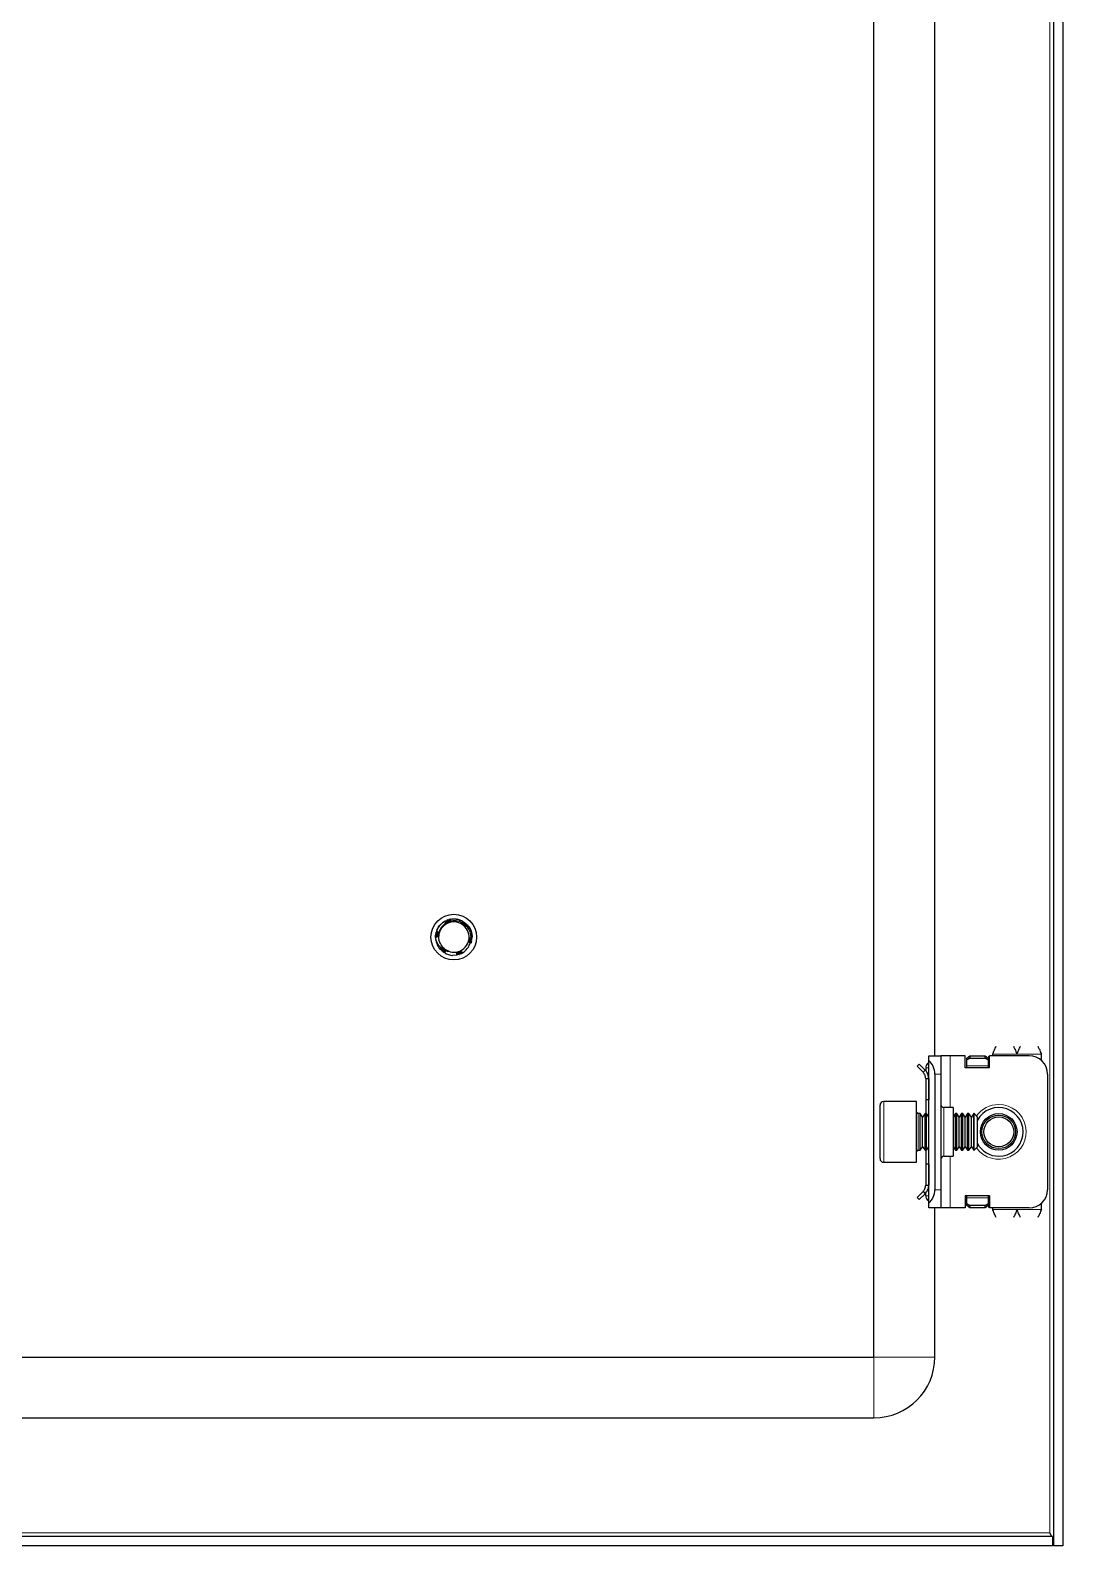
# Model space of a CAD drawing. Header units: millimetres. Extents: x 152 to 1315, y -851 to 1304.
# Drawn here: x 1144.9 to 1314.4, y -754.3 to -505.3 of the extents above; entities that cross this region are included whole.
import ezdxf

# ---------------------------------------------------------------- set-up
doc = ezdxf.new("R2010")
doc.units = ezdxf.units.MM

msp = doc.modelspace()

# ---------------------------------------------------------------- linework, layer by layer
at = {"color": 7, "linetype": 'Continuous', "lineweight": 25}
for p, q in [((1312.94, 1206.67), (1312.94, -754.33)), ((1314.44, 1206.67), (1314.44, -754.33)), ((1283.44, -723.33), (1283.44, 1175.67)), ((1293.44, -673.83), (1293.44, -98.83)), ((1212.9, -651.75), (1213.17, -651.63)), ((1213.84, -651.39), (1213.8, -651.4)), ((1214.98, -651.38), (1214.94, -651.37)), ((1215.16, -651.42), (1215.11, -651.41)), ((1215.34, -651.47), (1215.29, -651.45)), ((1215.34, -651.47), (1215.54, -651.57)), ((1215.34, -651.52), (1215.55, -651.55)), ((1215.51, -651.53), (1215.47, -651.51)), ((1215.87, -651.69), (1215.83, -651.67)), ((1215.87, -651.69), (1215.87, -651.8)), ((1215.87, -651.69), (1216.01, -651.81)), ((1216.05, -651.8), (1216.01, -651.77)), ((1216.22, -651.92), (1216.18, -651.89)), ((1216.38, -652.04), (1216.34, -652.01)), ((1216.53, -652.18), (1216.5, -652.15)), ((1216.66, -652.32), (1216.63, -652.29)), ((1211.44, -654.13), (1211.51, -653.82)), ((1211.44, -654.13), (1211.44, -654.18)), ((1211.44, -654.33), (1211.44, -654.33)), ((1211.47, -653.93), (1211.46, -653.98)), ((1211.5, -653.72), (1211.49, -653.77)), ((1211.55, -653.53), (1211.53, -653.58)), ((1211.6, -653.35), (1211.59, -653.39)), ((1211.66, -653.21), (1211.76, -653.03)), ((1211.67, -653.21), (1211.77, -653.03)), ((1212.15, -655.2), (1211.98, -654.79)), ((1217.25, -653.29), (1217.25, -653.28)), ((1217.31, -653.47), (1217.3, -653.42)), ((1217.36, -653.65), (1217.35, -653.6)), ((1217.4, -653.83), (1217.39, -653.79)), ((1217.4, -654.84), (1217.4, -654.79)), ((1217.44, -654.22), (1217.41, -654.46)), ((1217.42, -654.02), (1217.42, -653.97)), ((1217.42, -654.63), (1217.43, -654.58)), ((1217.44, -654.22), (1217.43, -654.17)), ((1217.44, -654.42), (1217.44, -654.37)), ((1212.28, -656.41), (1212.16, -656.28)), ((1212.17, -656.29), (1212.18, -656.31)), ((1212.28, -656.41), (1212.31, -656.44)), ((1212.42, -656.55), (1212.46, -656.58)), ((1212.58, -656.68), (1212.62, -656.71)), ((1212.74, -656.81), (1212.78, -656.83)), ((1214.24, -657.32), (1214.99, -657.26)), ((1215.13, -657.25), (1215.17, -657.24)), ((1215.32, -657.2), (1215.37, -657.18)), ((1215.51, -657.13), (1215.56, -657.11)), ((1215.89, -656.96), (1215.66, -657.04)), ((1215.7, -657.05), (1215.75, -657.03)), ((1216.06, -656.85), (1215.86, -656.97)), ((1215.88, -656.89), (1215.93, -656.93)), ((1215.89, -656.96), (1215.93, -656.93)), ((1217.35, -655.03), (1217.28, -655.27)), ((1217.3, -655.22), (1217.32, -655.18)), ((1217.35, -655.03), (1217.37, -654.99)), ((1292.44, -673.83), (1294.44, -673.83)), ((1292.44, -674.59), (1292.44, -673.83)), ((1292.44, -698.07), (1292.44, -674.59)), ((1294.44, -673.83), (1294.44, -676.83)), ((1295.94, -673.83), (1294.44, -673.83)), ((1298.44, -673.83), (1295.94, -673.83)), ((1298.44, -675.83), (1298.44, -673.83)), ((1298.69, -674.21), (1299.19, -673.86)), ((1299.19, -674.21), (1298.69, -674.56)), ((1298.69, -674.56), (1298.69, -674.21)), ((1298.69, -675.48), (1298.69, -674.56)), ((1299.19, -673.86), (1299.19, -674.21)), ((1299.19, -673.86), (1301.69, -673.86)), ((1299.19, -674.21), (1301.69, -674.21)), ((1301.69, -674.21), (1301.69, -673.86)), ((1301.69, -673.86), (1302.19, -674.21)), ((1302.19, -674.56), (1301.69, -674.21)), ((1302.19, -674.21), (1302.19, -674.56)), ((1302.19, -674.56), (1302.19, -675.48)), ((1302.24, -673.95), (1302.24, -675.83)), ((1302.44, -673.95), (1302.24, -673.95)), ((1302.44, -675.83), (1302.44, -673.83)), ((1308.94, -673.83), (1302.44, -673.83)), ((1302.94, -673.83), (1302.94, -673.58)), ((1310.94, -674.59), (1310.94, -673.58)), ((1290.88, -675.19), (1290.52, -675.54)), ((1291.5, -676.52), (1290.52, -675.54)), ((1291.85, -676.17), (1290.88, -675.19)), ((1291.5, -676.52), (1291.85, -676.17)), ((1291.94, -675.83), (1291.94, -676.22)), ((1292.23, -675.12), (1292.44, -674.92)), ((1293.44, -676.83), (1293.44, -695.83)), ((1294.44, -676.83), (1294.44, -695.83)), ((1302.44, -675.83), (1298.44, -675.83)), ((1298.69, -675.83), (1298.69, -675.48)), ((1302.19, -675.48), (1302.19, -675.83)), ((1311.94, -676.83), (1311.94, -695.83)), ((1291.94, -677.58), (1292.44, -677.58)), ((1291.94, -677.58), (1291.94, -681.08)), ((1292.44, -677.58), (1292.44, -681.08)), ((1284.44, -683.96), (1284.44, -681.93)), ((1290.44, -681.33), (1285.04, -681.33)), ((1290.44, -683.64), (1290.44, -681.33)), ((1292.44, -681.08), (1291.94, -681.08)), ((1291.94, -681.08), (1291.94, -683.33)), ((1284.44, -690.73), (1284.44, -683.96)), ((1290.44, -691.33), (1290.44, -683.64)), ((1291.05, -683.33), (1290.69, -683.33)), ((1291.44, -683.89), (1291.05, -683.33)), ((1291.05, -688.86), (1291.05, -683.33)), ((1291.83, -683.33), (1291.44, -683.89)), ((1291.44, -688.39), (1291.44, -683.89)), ((1292.05, -683.33), (1291.83, -683.33)), ((1291.83, -688.86), (1291.83, -683.33)), ((1292.44, -683.89), (1292.05, -683.33)), ((1292.05, -688.86), (1292.05, -683.33)), ((1296.44, -682.33), (1294.94, -682.33)), ((1296.44, -682.33), (1296.44, -690.33)), ((1296.83, -683.33), (1296.44, -683.89)), ((1297.05, -683.33), (1296.83, -683.33)), ((1296.83, -688.86), (1296.83, -683.33)), ((1297.44, -683.89), (1297.05, -683.33)), ((1297.05, -688.86), (1297.05, -683.33)), ((1297.83, -683.33), (1297.44, -683.89)), ((1297.44, -688.39), (1297.44, -683.89)), ((1298.05, -683.33), (1297.83, -683.33)), ((1297.83, -688.86), (1297.83, -683.33)), ((1298.44, -683.89), (1298.05, -683.33)), ((1298.05, -688.86), (1298.05, -683.33)), ((1298.83, -683.33), (1298.44, -683.89)), ((1298.44, -688.39), (1298.44, -683.89)), ((1299.05, -683.33), (1298.83, -683.33)), ((1298.83, -688.86), (1298.83, -683.33)), ((1299.44, -683.89), (1299.05, -683.33)), ((1299.05, -688.86), (1299.05, -683.33)), ((1299.83, -683.33), (1299.44, -683.89)), ((1299.44, -688.39), (1299.44, -683.89)), ((1299.88, -683.33), (1299.83, -683.33)), ((1299.83, -688.86), (1299.83, -683.33)), ((1300.44, -683.89), (1299.88, -683.33)), ((1299.88, -684.71), (1299.88, -683.33)), ((1299.88, -689.33), (1299.88, -684.71)), ((1300.44, -685.01), (1300.44, -683.89)), ((1300.44, -688.78), (1300.44, -685.01)), ((1290.69, -689.33), (1291.05, -689.33)), ((1291.05, -689.33), (1291.44, -688.78)), ((1291.05, -689.33), (1291.05, -688.86)), ((1291.44, -688.78), (1291.44, -688.39)), ((1291.44, -688.78), (1291.83, -689.33)), ((1291.83, -689.33), (1291.83, -688.86)), ((1291.83, -689.33), (1292.05, -689.33)), ((1291.94, -689.33), (1291.94, -691.58)), ((1292.05, -689.33), (1292.44, -688.78)), ((1292.05, -689.33), (1292.05, -688.86)), ((1296.44, -688.78), (1296.83, -689.33)), ((1296.83, -689.33), (1296.83, -688.86)), ((1296.83, -689.33), (1297.05, -689.33)), ((1297.05, -689.33), (1297.44, -688.78)), ((1297.05, -689.33), (1297.05, -688.86)), ((1297.44, -688.78), (1297.44, -688.39)), ((1297.44, -688.78), (1297.83, -689.33)), ((1297.83, -689.33), (1297.83, -688.86)), ((1297.83, -689.33), (1298.05, -689.33)), ((1298.05, -689.33), (1298.44, -688.78)), ((1298.05, -689.33), (1298.05, -688.86)), ((1298.44, -688.78), (1298.44, -688.39)), ((1298.44, -688.78), (1298.83, -689.33)), ((1298.83, -689.33), (1298.83, -688.86)), ((1298.83, -689.33), (1299.05, -689.33)), ((1299.05, -689.33), (1299.44, -688.78)), ((1299.05, -689.33), (1299.05, -688.86)), ((1299.44, -688.78), (1299.44, -688.39)), ((1299.44, -688.78), (1299.83, -689.33)), ((1299.83, -689.33), (1299.83, -688.86)), ((1299.83, -689.33), (1299.88, -689.33)), ((1299.88, -689.33), (1300.44, -688.78)), ((1285.04, -691.33), (1290.44, -691.33)), ((1291.94, -691.58), (1291.94, -695.08)), ((1291.94, -691.58), (1292.44, -691.58)), ((1292.44, -691.58), (1292.44, -695.08)), ((1294.94, -690.33), (1296.44, -690.33)), ((1291.5, -696.14), (1290.52, -697.12)), ((1290.88, -697.47), (1290.52, -697.12)), ((1291.85, -696.49), (1290.88, -697.47)), ((1291.5, -696.14), (1291.85, -696.49)), ((1291.94, -695.08), (1292.44, -695.08)), ((1291.94, -696.83), (1291.94, -696.37)), ((1294.44, -695.83), (1294.44, -698.83)), ((1302.44, -696.83), (1298.44, -696.83)), ((1298.44, -696.83), (1298.44, -698.83)), ((1298.69, -697.18), (1298.69, -696.83)), ((1298.69, -698.1), (1298.69, -697.18)), ((1302.19, -696.83), (1302.19, -697.18)), ((1302.19, -697.18), (1302.19, -698.1)), ((1302.24, -696.83), (1302.24, -698.71)), ((1302.44, -696.83), (1302.44, -698.83)), ((1292.44, -697.74), (1292.23, -697.54)), ((1292.44, -698.83), (1292.44, -698.07)), ((1294.44, -698.83), (1292.44, -698.83)), ((1293.44, -723.33), (1293.44, -698.83)), ((1295.94, -698.83), (1294.44, -698.83)), ((1298.44, -698.83), (1295.94, -698.83)), ((1298.69, -698.1), (1299.19, -698.45)), ((1298.69, -698.45), (1298.69, -698.1)), ((1299.19, -698.81), (1298.69, -698.45)), ((1301.69, -698.45), (1299.19, -698.45)), ((1299.19, -698.45), (1299.19, -698.81)), ((1301.69, -698.81), (1299.19, -698.81)), ((1301.69, -698.45), (1302.19, -698.1)), ((1301.69, -698.81), (1301.69, -698.45)), ((1302.19, -698.45), (1301.69, -698.81)), ((1302.19, -698.1), (1302.19, -698.45)), ((1302.24, -698.71), (1302.44, -698.71)), ((1308.94, -698.83), (1302.44, -698.83)), ((1302.94, -699.08), (1302.94, -698.83)), ((1310.94, -699.08), (1310.94, -698.07)), ((999.44, -723.33), (1283.44, -723.33)), ((999.44, -733.33), (1283.44, -733.33)), ((1312.74, -752.83), (970.14, -752.83)), ((1312.74, -754.33), (970.14, -754.33)), ((1312.34, -752.23), (1312.58, -752.83)), ((1312.74, -752.83), (1312.74, -754.33)), ((1314.44, -754.33), (1312.94, -754.33))]:
    msp.add_line(p, q, dxfattribs=at)
at = {"color": 8, "linetype": 'Continuous', "lineweight": 18}
for p, q in [((1312.34, 1204.57), (1312.34, -752.23)), ((1295.94, -673.83), (1295.94, -682.33)), ((1302.94, -673.58), (1306.94, -673.58)), ((1310.94, -673.58), (1306.94, -673.58)), ((1292.44, -675.83), (1291.94, -675.83)), ((1292.44, -675.33), (1292.23, -675.12)), ((1294.44, -676.83), (1293.44, -676.83)), ((1302.19, -675.48), (1298.69, -675.48)), ((1285.04, -681.33), (1285.04, -683.64)), ((1285.04, -683.64), (1285.04, -691.33)), ((1290.69, -683.33), (1290.69, -689.33)), ((1294.94, -682.33), (1294.94, -690.33)), ((1295.94, -690.33), (1295.94, -698.83)), ((1292.44, -696.83), (1291.94, -696.83)), ((1293.44, -695.83), (1294.44, -695.83)), ((1298.69, -697.18), (1302.19, -697.18)), ((1292.44, -697.33), (1292.23, -697.54)), ((1306.94, -699.08), (1302.94, -699.08)), ((1310.94, -699.08), (1306.94, -699.08)), ((1283.44, -723.33), (1283.44, -733.33)), ((1283.44, -723.33), (1293.44, -723.33)), ((1312.34, -752.23), (970.54, -752.23))]:
    msp.add_line(p, q, dxfattribs=at)
at = {"color": 7, "linetype": 'Continuous', "lineweight": 25}
for centre, radius in [((1214.44, -654.33), 3.75), ((1303.94, -686.33), 3), ((1303.94, -686.33), 2.76), ((1303.94, -686.33), 2.45)]:
    msp.add_circle(centre, radius, dxfattribs=at)
for centre, radius, start, end in [((1214.44, -654.33), 2.5, 108.5944, 168.5944), ((1214.44, -654.33), 2.5, 48.5944, 108.5944), ((1214.44, -654.33), 3, 180, 220.7437), ((1214.44, -654.33), 2.5, 168.5944, 190.5165), ((1214.44, -654.33), 2.5, 288.5944, 348.5944), ((1214.44, -654.33), 2.5, 348.5944, 48.5944), ((1214.44, -654.33), 3, 239.9286, 266.2193), ((1214.44, -654.33), 2.5, 255.8881, 288.5944), ((1290.44, -676.83), 3, 360, 48.1897), ((1308.94, -676.83), 3, 360, 90), ((1292.94, -675.83), 1, 135, 180), ((1285.04, -681.93), 0.6, 90, 180), ((1294.94, -681.83), 0.5, 180, 270), ((1290.69, -683.08), 0.25, 180, 270), ((1303.94, -686.33), 4, 270, 151.045), ((1290.69, -689.58), 0.25, 90, 180), ((1303.94, -686.33), 4, 208.955, 270), ((1285.04, -690.73), 0.6, 180, 270), ((1294.94, -690.83), 0.5, 90, 180), ((1292.94, -696.83), 1, 180, 225), ((1290.44, -695.83), 3, 311.8103, 360), ((1308.94, -695.83), 3, 270, 360), ((1283.44, -723.33), 10, 270, 0)]:
    msp.add_arc(centre, radius, start, end, dxfattribs=at)
at = {"color": 8, "linetype": 'Continuous', "lineweight": 18}
for start, end in [(215.4622, 90), (90, 144.5378)]:
    msp.add_arc((1303.94, -686.33), 4.5, start, end, dxfattribs=at)
at = {"color": 7, "linetype": 'Continuous', "lineweight": 25}
for points, knots in [([(1211.6, -653.35), (1211.81, -652.93), (1212.13, -652.28), (1212.71, -651.88), (1212.92, -651.75)], [0, 0, 0, 0, 0.657042, 1, 1, 1, 1]), ([(1211.81, -652.94), (1211.83, -652.87), (1211.91, -652.66), (1212.08, -652.5), (1212.19, -652.39)], [0, 0, 0, 0, 0.333789, 1, 1, 1, 1]), ([(1211.89, -652.81), (1211.91, -652.76), (1212.01, -652.46), (1212.26, -652.25), (1212.46, -652.07)], [0, 0, 0, 0, 0.171865, 1, 1, 1, 1]), ([(1213.28, -651.97), (1213.21, -652.01), (1212.89, -652.19), (1212.4, -652.66), (1212.09, -653.24), (1212, -653.58), (1211.99, -653.64)], [0, 0, 0, 0, 0.104785, 0.513079, 0.918136, 1, 1, 1, 1]), ([(1212.17, -652.37), (1212.17, -652.37), (1212.15, -652.39), (1212.14, -652.41), (1212.13, -652.42)], [0, 0, 0, 0, 0.296796, 1, 1, 1, 1]), ([(1212.3, -652.23), (1212.29, -652.23), (1212.28, -652.25), (1212.27, -652.26), (1212.27, -652.26)], [0, 0, 0, 0, 0.4842322, 1, 1, 1, 1]), ([(1212.43, -652.1), (1212.43, -652.11), (1212.41, -652.12), (1212.4, -652.13), (1212.4, -652.13)], [0, 0, 0, 0, 0.485158, 1, 1, 1, 1]), ([(1212.58, -651.98), (1212.57, -651.98), (1212.56, -651.99), (1212.55, -652), (1212.54, -652.01)], [0, 0, 0, 0, 0.484546, 1, 1, 1, 1]), ([(1212.73, -651.86), (1212.73, -651.87), (1212.71, -651.88), (1212.7, -651.89), (1212.69, -651.89)], [0, 0, 0, 0, 0.482687, 1, 1, 1, 1]), ([(1212.73, -651.86), (1212.74, -651.85), (1212.79, -651.82), (1212.85, -651.8), (1212.89, -651.78)], [0, 0, 0, 0, 0.230751, 1, 1, 1, 1]), ([(1212.9, -651.75), (1212.89, -651.76), (1212.88, -651.77), (1212.87, -651.78), (1212.86, -651.78)], [0, 0, 0, 0, 0.480194, 1, 1, 1, 1]), ([(1212.9, -651.75), (1212.93, -651.77), (1212.99, -651.81), (1213.06, -651.88), (1213.1, -651.93), (1213.11, -651.95)], [0, 0, 0, 0, 0.362858, 0.693435, 1, 1, 1, 1]), ([(1213.26, -652.01), (1213.25, -652.01), (1213.21, -652), (1213.14, -651.97), (1213.06, -651.92), (1212.98, -651.85), (1212.94, -651.78), (1212.92, -651.75)], [0, 0, 0, 0, 0.084477, 0.253367, 0.470159, 0.686909, 1, 1, 1, 1]), ([(1213.08, -651.66), (1213.07, -651.66), (1213.06, -651.67), (1213.04, -651.67), (1213.04, -651.68)], [0, 0, 0, 0, 0.477867, 1, 1, 1, 1]), ([(1213.19, -651.96), (1213.19, -651.94), (1213.18, -651.89), (1213.15, -651.82), (1213.1, -651.74), (1213.06, -651.7), (1213.04, -651.68)], [0, 0, 0, 0, 0.1541827, 0.4625673, 0.7280914, 1, 1, 1, 1]), ([(1213.08, -651.66), (1213.11, -651.68), (1213.17, -651.72), (1213.23, -651.79), (1213.28, -651.87), (1213.31, -651.93), (1213.31, -651.97), (1213.31, -651.98)], [0, 0, 0, 0, 0.260762, 0.494805, 0.723794, 0.94279, 1, 1, 1, 1]), ([(1213.27, -651.57), (1213.26, -651.57), (1213.25, -651.58), (1213.23, -651.58), (1213.22, -651.59)], [0, 0, 0, 0, 0.4764859, 1, 1, 1, 1]), ([(1213.36, -651.98), (1213.36, -651.97), (1213.36, -651.91), (1213.35, -651.83), (1213.32, -651.74), (1213.28, -651.66), (1213.24, -651.61), (1213.22, -651.59)], [0, 0, 0, 0, 0.114393, 0.350182, 0.585971, 0.790611, 1, 1, 1, 1]), ([(1213.27, -651.57), (1213.29, -651.56), (1213.35, -651.53), (1213.42, -651.52), (1213.46, -651.51)], [0, 0, 0, 0, 0.301025, 1, 1, 1, 1]), ([(1213.27, -651.57), (1213.3, -651.59), (1213.35, -651.64), (1213.4, -651.72), (1213.44, -651.8), (1213.46, -651.88), (1213.47, -651.95), (1213.46, -651.98), (1213.46, -651.99)], [0, 0, 0, 0, 0.218347, 0.41099, 0.598711, 0.777744, 0.945667, 1, 1, 1, 1]), ([(1213.64, -651.96), (1213.63, -651.96), (1213.58, -651.98), (1213.5, -651.99), (1213.4, -651.99), (1213.33, -651.98), (1213.29, -651.97), (1213.28, -651.97)], [0, 0, 0, 0, 0.099011, 0.388276, 0.61301, 0.895384, 1, 1, 1, 1]), ([(1213.46, -651.49), (1213.45, -651.5), (1213.44, -651.5), (1213.42, -651.51), (1213.42, -651.51)], [0, 0, 0, 0, 0.4765794, 1, 1, 1, 1]), ([(1213.49, -651.99), (1213.49, -651.99), (1213.51, -651.95), (1213.51, -651.88), (1213.51, -651.78), (1213.5, -651.68), (1213.47, -651.59), (1213.43, -651.54), (1213.42, -651.51)], [0, 0, 0, 0, 0.019058, 0.219488, 0.419831, 0.620151, 0.807785, 1, 1, 1, 1]), ([(1213.46, -651.49), (1213.49, -651.52), (1213.53, -651.57), (1213.58, -651.66), (1213.6, -651.74), (1213.61, -651.82), (1213.61, -651.89), (1213.59, -651.93), (1213.59, -651.95)], [0, 0, 0, 0, 0.213002, 0.396975, 0.575181, 0.744364, 0.902779, 1, 1, 1, 1]), ([(1213.65, -651.44), (1213.65, -651.44), (1213.63, -651.44), (1213.62, -651.45), (1213.61, -651.45)], [0, 0, 0, 0, 0.4789775, 1, 1, 1, 1]), ([(1213.61, -651.95), (1213.62, -651.92), (1213.65, -651.87), (1213.66, -651.78), (1213.67, -651.69), (1213.66, -651.58), (1213.63, -651.5), (1213.61, -651.45)], [0, 0, 0, 0, 0.147065, 0.321231, 0.495346, 0.669443, 1, 1, 1, 1]), ([(1213.91, -651.73), (1213.9, -651.74), (1213.88, -651.79), (1213.82, -651.87), (1213.72, -651.93), (1213.67, -651.95), (1213.64, -651.96)], [0, 0, 0, 0, 0.153621, 0.528305, 0.811762, 1, 1, 1, 1]), ([(1213.65, -651.44), (1213.67, -651.46), (1213.71, -651.52), (1213.74, -651.61), (1213.75, -651.69), (1213.75, -651.77), (1213.73, -651.85), (1213.71, -651.9), (1213.69, -651.93), (1213.68, -651.94)], [0, 0, 0, 0, 0.195461, 0.359649, 0.517607, 0.666788, 0.806268, 0.936243, 1, 1, 1, 1]), ([(1213.73, -651.89), (1213.73, -651.89), (1213.76, -651.85), (1213.79, -651.76), (1213.82, -651.65), (1213.82, -651.56), (1213.82, -651.48), (1213.8, -651.43), (1213.8, -651.4)], [0, 0, 0, 0, 0.0013127, 0.3095816, 0.4937306, 0.6778354, 0.8376628, 1, 1, 1, 1]), ([(1213.76, -651.9), (1213.79, -651.88), (1213.84, -651.84), (1213.88, -651.78), (1213.9, -651.74), (1213.91, -651.73)], [0, 0, 0, 0, 0.41332, 0.833507, 1, 1, 1, 1]), ([(1213.84, -651.39), (1213.85, -651.42), (1213.88, -651.47), (1213.89, -651.55), (1213.89, -651.64), (1213.88, -651.71), (1213.85, -651.8), (1213.8, -651.86), (1213.77, -651.89)], [0, 0, 0, 0, 0.162579, 0.32416, 0.478216, 0.623372, 0.759205, 1, 1, 1, 1]), ([(1213.8, -651.41), (1213.82, -651.4), (1213.94, -651.36), (1214.07, -651.35), (1214.17, -651.34)], [0, 0, 0, 0, 0.169871, 1, 1, 1, 1]), ([(1213.84, -651.39), (1213.87, -651.38), (1214.19, -651.32), (1214.83, -651.31), (1215.49, -651.5), (1215.82, -651.67), (1215.89, -651.7)], [0, 0, 0, 0, 0.044285, 0.46488, 0.894202, 1, 1, 1, 1]), ([(1215.88, -652.01), (1215.82, -651.98), (1215.49, -651.8), (1214.82, -651.62), (1214.2, -651.66), (1213.91, -651.73), (1213.91, -651.73)], [0, 0, 0, 0, 0.102158, 0.551599, 0.99962, 1, 1, 1, 1]), ([(1214.27, -651.36), (1214.34, -651.35), (1214.51, -651.32), (1214.68, -651.34), (1214.78, -651.35)], [0, 0, 0, 0, 0.399625, 1, 1, 1, 1]), ([(1214.96, -651.39), (1215, -651.39), (1215.14, -651.4), (1215.28, -651.45), (1215.37, -651.48)], [0, 0, 0, 0, 0.3173854, 1, 1, 1, 1]), ([(1215.81, -651.99), (1215.81, -651.98), (1215.8, -651.95), (1215.81, -651.88), (1215.84, -651.79), (1215.87, -651.73), (1215.89, -651.7)], [0, 0, 0, 0, 0.058255, 0.305509, 0.64716, 1, 1, 1, 1]), ([(1216.09, -652.46), (1216.08, -652.45), (1216.05, -652.41), (1216, -652.35), (1215.95, -652.27), (1215.91, -652.18), (1215.89, -652.09), (1215.89, -652.04), (1215.88, -652.01)], [0, 0, 0, 0, 0.066273, 0.267344, 0.423096, 0.618734, 0.814089, 1, 1, 1, 1]), ([(1215.89, -652.01), (1215.91, -651.99), (1215.94, -651.94), (1215.98, -651.86), (1216, -651.8), (1216.01, -651.77)], [0, 0, 0, 0, 0.3515094, 0.6718605, 1, 1, 1, 1]), ([(1216.05, -651.8), (1216.04, -651.83), (1216.04, -651.9), (1216.01, -652), (1215.97, -652.08), (1215.93, -652.13), (1215.91, -652.15), (1215.91, -652.15)], [0, 0, 0, 0, 0.275174, 0.522846, 0.765225, 0.99702, 1, 1, 1, 1]), ([(1215.92, -652.2), (1215.93, -652.19), (1215.97, -652.17), (1216.04, -652.12), (1216.1, -652.05), (1216.15, -651.97), (1216.17, -651.91), (1216.18, -651.89)], [0, 0, 0, 0, 0.084965, 0.329338, 0.573716, 0.784411, 1, 1, 1, 1]), ([(1216.22, -651.92), (1216.21, -651.95), (1216.2, -652.02), (1216.16, -652.11), (1216.11, -652.18), (1216.05, -652.24), (1216, -652.28), (1215.97, -652.29), (1215.97, -652.3)], [0, 0, 0, 0, 0.222831, 0.420099, 0.612409, 0.79585, 0.967895, 1, 1, 1, 1]), ([(1215.98, -652.32), (1215.98, -652.32), (1216.02, -652.32), (1216.08, -652.29), (1216.17, -652.23), (1216.24, -652.17), (1216.3, -652.1), (1216.33, -652.04), (1216.34, -652.01)], [0, 0, 0, 0, 0.002693, 0.20821, 0.413641, 0.619057, 0.807274, 1, 1, 1, 1]), ([(1216.38, -652.04), (1216.37, -652.08), (1216.35, -652.14), (1216.3, -652.23), (1216.24, -652.29), (1216.18, -652.34), (1216.12, -652.38), (1216.08, -652.38), (1216.07, -652.38)], [0, 0, 0, 0, 0.219212, 0.409339, 0.593597, 0.768568, 0.932394, 1, 1, 1, 1]), ([(1216.07, -652.47), (1216.08, -652.48), (1216.13, -652.49), (1216.23, -652.49), (1216.35, -652.47), (1216.46, -652.43), (1216.55, -652.37), (1216.6, -652.32), (1216.63, -652.29)], [0, 0, 0, 0, 0.0626043, 0.195119, 0.4619789, 0.6215739, 0.781143, 1, 1, 1, 1]), ([(1216.08, -652.41), (1216.12, -652.4), (1216.18, -652.39), (1216.27, -652.35), (1216.36, -652.3), (1216.44, -652.23), (1216.48, -652.18), (1216.5, -652.15)], [0, 0, 0, 0, 0.190996, 0.383798, 0.576553, 0.78528, 1, 1, 1, 1]), ([(1216.53, -652.18), (1216.52, -652.21), (1216.49, -652.27), (1216.43, -652.34), (1216.36, -652.4), (1216.29, -652.44), (1216.21, -652.47), (1216.14, -652.47), (1216.11, -652.47)], [0, 0, 0, 0, 0.194636, 0.358964, 0.517123, 0.666522, 0.806184, 1, 1, 1, 1]), ([(1216.66, -652.32), (1216.65, -652.34), (1216.61, -652.39), (1216.55, -652.45), (1216.48, -652.49), (1216.41, -652.52), (1216.33, -652.54), (1216.27, -652.54), (1216.23, -652.53), (1216.22, -652.53)], [0, 0, 0, 0, 0.1692257, 0.337427, 0.4979348, 0.6491787, 0.7905823, 0.9226882, 1, 1, 1, 1]), ([(1216.66, -652.32), (1216.79, -652.47), (1217.07, -652.82), (1217.36, -653.48), (1217.41, -653.99), (1217.44, -654.24)], [0, 0, 0, 0, 0.274163, 0.639603, 1, 1, 1, 1]), ([(1211.44, -654.34), (1211.44, -654.29), (1211.43, -654.21), (1211.45, -654.13), (1211.46, -654.11)], [0, 0, 0, 0, 0.659859, 1, 1, 1, 1]), ([(1211.93, -654.04), (1211.92, -654.06), (1211.91, -654.09), (1211.86, -654.14), (1211.81, -654.19), (1211.75, -654.24), (1211.67, -654.29), (1211.58, -654.31), (1211.51, -654.33), (1211.46, -654.33), (1211.44, -654.33)], [0, 0, 0, 0, 0.060221, 0.18113, 0.301988, 0.42281, 0.589437, 0.75603, 0.87711, 1, 1, 1, 1]), ([(1211.44, -654.13), (1211.48, -654.12), (1211.54, -654.09), (1211.64, -654.07), (1211.73, -654.07), (1211.81, -654.09), (1211.86, -654.11), (1211.88, -654.12)], [0, 0, 0, 0, 0.235039, 0.445532, 0.651268, 0.847853, 1, 1, 1, 1]), ([(1211.8, -654.2), (1211.77, -654.19), (1211.71, -654.17), (1211.62, -654.16), (1211.53, -654.16), (1211.47, -654.18), (1211.44, -654.18)], [0, 0, 0, 0, 0.237597, 0.516729, 0.755527, 1, 1, 1, 1]), ([(1211.44, -654.34), (1211.47, -654.32), (1211.53, -654.29), (1211.62, -654.26), (1211.68, -654.26), (1211.71, -654.26)], [0, 0, 0, 0, 0.371226, 0.708872, 1, 1, 1, 1]), ([(1212.37, -656.11), (1212.34, -656.09), (1212.1, -655.87), (1211.75, -655.41), (1211.51, -654.8), (1211.46, -654.45), (1211.44, -654.33)], [0, 0, 0, 0, 0.050685, 0.485619, 0.826643, 1, 1, 1, 1]), ([(1211.9, -654.09), (1211.88, -654.07), (1211.82, -654.03), (1211.73, -653.99), (1211.64, -653.97), (1211.55, -653.96), (1211.49, -653.97), (1211.46, -653.98)], [0, 0, 0, 0, 0.189173, 0.404697, 0.62022, 0.807935, 1, 1, 1, 1]), ([(1211.47, -653.93), (1211.5, -653.92), (1211.56, -653.89), (1211.66, -653.89), (1211.75, -653.9), (1211.83, -653.92), (1211.89, -653.95), (1211.92, -653.98), (1211.93, -653.99)], [0, 0, 0, 0, 0.214065, 0.402363, 0.585629, 0.760234, 0.923894, 1, 1, 1, 1]), ([(1211.96, -653.98), (1211.95, -653.97), (1211.92, -653.93), (1211.86, -653.88), (1211.77, -653.83), (1211.68, -653.79), (1211.59, -653.77), (1211.52, -653.77), (1211.49, -653.77)], [0, 0, 0, 0, 0.069872, 0.258455, 0.446951, 0.635422, 0.81547, 1, 1, 1, 1]), ([(1211.5, -653.72), (1211.51, -653.67), (1211.52, -653.59), (1211.56, -653.52), (1211.57, -653.49)], [0, 0, 0, 0, 0.657988, 1, 1, 1, 1]), ([(1211.5, -653.72), (1211.54, -653.72), (1211.6, -653.71), (1211.7, -653.71), (1211.78, -653.73), (1211.86, -653.77), (1211.92, -653.81), (1211.95, -653.85), (1211.96, -653.86)], [0, 0, 0, 0, 0.208898, 0.388587, 0.562428, 0.727295, 0.881578, 1, 1, 1, 1]), ([(1211.97, -653.83), (1211.95, -653.81), (1211.92, -653.77), (1211.86, -653.71), (1211.79, -653.66), (1211.71, -653.62), (1211.62, -653.59), (1211.56, -653.58), (1211.53, -653.58)], [0, 0, 0, 0, 0.1372662, 0.3079499, 0.478578, 0.6491848, 0.8228334, 1, 1, 1, 1]), ([(1211.55, -653.53), (1211.58, -653.53), (1211.64, -653.53), (1211.72, -653.54), (1211.8, -653.57), (1211.87, -653.62), (1211.93, -653.67), (1211.97, -653.72), (1211.99, -653.76), (1211.99, -653.78)], [0, 0, 0, 0, 0.165667, 0.330522, 0.488809, 0.638525, 0.778629, 0.909213, 1, 1, 1, 1]), ([(1211.97, -653.69), (1211.96, -653.68), (1211.94, -653.64), (1211.89, -653.57), (1211.82, -653.5), (1211.74, -653.45), (1211.66, -653.41), (1211.61, -653.4), (1211.59, -653.39)], [0, 0, 0, 0, 0.076151, 0.276704, 0.47712, 0.677473, 0.837574, 1, 1, 1, 1]), ([(1211.6, -653.35), (1211.63, -653.35), (1211.69, -653.36), (1211.77, -653.39), (1211.84, -653.43), (1211.9, -653.49), (1211.94, -653.55), (1211.97, -653.61), (1211.99, -653.66), (1212, -653.7), (1212, -653.71)], [0, 0, 0, 0, 0.154027, 0.307095, 0.452862, 0.590123, 0.718565, 0.838856, 0.95247, 1, 1, 1, 1]), ([(1211.68, -653.22), (1211.69, -653.16), (1211.72, -653.03), (1211.79, -652.92), (1211.82, -652.86)], [0, 0, 0, 0, 0.4624819, 1, 1, 1, 1]), ([(1211.93, -654), (1211.92, -654.11), (1211.91, -654.37), (1211.95, -654.63), (1211.98, -654.79)], [0, 0, 0, 0, 0.408521, 1, 1, 1, 1]), ([(1211.99, -653.84), (1211.99, -653.85), (1211.98, -653.89), (1211.96, -653.95), (1211.93, -653.99), (1211.93, -654)], [0, 0, 0, 0, 0.157682, 0.80304, 1, 1, 1, 1]), ([(1211.99, -653.64), (1211.99, -653.68), (1212, -653.74), (1211.99, -653.81), (1211.99, -653.84)], [0, 0, 0, 0, 0.5444726, 1, 1, 1, 1]), ([(1216.54, -652.53), (1216.53, -652.54), (1216.51, -652.55), (1216.45, -652.57), (1216.36, -652.58), (1216.26, -652.56), (1216.16, -652.51), (1216.11, -652.47), (1216.09, -652.46)], [0, 0, 0, 0, 0.045866, 0.230744, 0.387461, 0.658246, 0.861978, 1, 1, 1, 1]), ([(1216.18, -652.52), (1216.21, -652.53), (1216.27, -652.55), (1216.36, -652.56), (1216.45, -652.56), (1216.51, -652.54), (1216.54, -652.53)], [0, 0, 0, 0, 0.2517951, 0.502165, 0.752314, 1, 1, 1, 1]), ([(1217.27, -654.37), (1217.27, -654.3), (1217.25, -653.9), (1217.08, -653.23), (1216.71, -652.76), (1216.54, -652.53)], [0, 0, 0, 0, 0.108003, 0.585763, 1, 1, 1, 1]), ([(1216.75, -652.45), (1216.79, -652.49), (1216.93, -652.62), (1217.02, -652.8), (1217.09, -652.92)], [0, 0, 0, 0, 0.288707, 1, 1, 1, 1]), ([(1216.87, -654.9), (1216.88, -654.93), (1216.89, -654.99), (1216.93, -655.08), (1216.98, -655.15), (1217.04, -655.22), (1217.09, -655.27), (1217.13, -655.29), (1217.14, -655.3)], [0, 0, 0, 0, 0.182737, 0.363423, 0.543947, 0.724373, 0.904747, 1, 1, 1, 1]), ([(1217.14, -655.3), (1217.14, -655.3), (1217.11, -655.29), (1217.05, -655.26), (1216.99, -655.21), (1216.95, -655.16), (1216.9, -655.08), (1216.88, -654.98), (1216.88, -654.88), (1216.89, -654.83), (1216.89, -654.82)], [0, 0, 0, 0, 0.022761, 0.192243, 0.346896, 0.477535, 0.588677, 0.783334, 0.968624, 1, 1, 1, 1]), ([(1216.89, -654.82), (1216.9, -654.8), (1216.92, -654.72), (1216.97, -654.62), (1217.04, -654.53), (1217.1, -654.47), (1217.17, -654.42), (1217.23, -654.39), (1217.27, -654.37), (1217.27, -654.37)], [0, 0, 0, 0, 0.125166, 0.336769, 0.488675, 0.640371, 0.791962, 0.943503, 1, 1, 1, 1]), ([(1216.89, -654.87), (1216.9, -654.89), (1216.93, -654.93), (1216.98, -655), (1217.06, -655.07), (1217.14, -655.12), (1217.23, -655.16), (1217.29, -655.17), (1217.32, -655.18)], [0, 0, 0, 0, 0.112687, 0.266978, 0.464332, 0.661607, 0.829157, 1, 1, 1, 1]), ([(1217.35, -655.03), (1217.32, -655.04), (1217.25, -655.05), (1217.16, -655.03), (1217.08, -655.01), (1217.01, -654.97), (1216.95, -654.92), (1216.92, -654.88), (1216.9, -654.86)], [0, 0, 0, 0, 0.207037, 0.38272, 0.55212, 0.712365, 0.86221, 1, 1, 1, 1]), ([(1217.4, -654.84), (1217.36, -654.84), (1217.3, -654.86), (1217.2, -654.86), (1217.11, -654.85), (1217.03, -654.82), (1216.97, -654.78), (1216.93, -654.75), (1216.92, -654.73)], [0, 0, 0, 0, 0.205811, 0.38496, 0.558827, 0.724121, 0.878934, 1, 1, 1, 1]), ([(1216.93, -654.78), (1216.95, -654.8), (1217, -654.85), (1217.08, -654.91), (1217.17, -654.95), (1217.26, -654.98), (1217.33, -654.99), (1217.37, -654.99)], [0, 0, 0, 0, 0.183111, 0.381533, 0.579913, 0.787111, 1, 1, 1, 1]), ([(1216.96, -654.65), (1216.99, -654.67), (1217.04, -654.71), (1217.13, -654.75), (1217.22, -654.78), (1217.31, -654.79), (1217.37, -654.79), (1217.4, -654.79)], [0, 0, 0, 0, 0.19243, 0.403622, 0.614801, 0.805152, 1, 1, 1, 1]), ([(1217.42, -654.63), (1217.39, -654.64), (1217.33, -654.67), (1217.23, -654.68), (1217.14, -654.68), (1217.05, -654.66), (1217, -654.64), (1216.98, -654.62), (1216.98, -654.62)], [0, 0, 0, 0, 0.227908, 0.430276, 0.627707, 0.816134, 0.99284, 1, 1, 1, 1]), ([(1217.04, -654.53), (1217.05, -654.53), (1217.08, -654.56), (1217.16, -654.58), (1217.25, -654.6), (1217.34, -654.6), (1217.4, -654.59), (1217.43, -654.58)], [0, 0, 0, 0, 0.050156, 0.304513, 0.55888, 0.776903, 1, 1, 1, 1]), ([(1217.44, -654.42), (1217.4, -654.44), (1217.34, -654.47), (1217.25, -654.49), (1217.16, -654.5), (1217.11, -654.49), (1217.09, -654.49)], [0, 0, 0, 0, 0.293779, 0.558982, 0.818494, 1, 1, 1, 1]), ([(1217.13, -653.03), (1217.15, -653.06), (1217.24, -653.2), (1217.28, -653.36), (1217.32, -653.49)], [0, 0, 0, 0, 0.192577, 1, 1, 1, 1]), ([(1217.21, -654.4), (1217.23, -654.4), (1217.28, -654.41), (1217.35, -654.4), (1217.41, -654.38), (1217.44, -654.37)], [0, 0, 0, 0, 0.236131, 0.613435, 1, 1, 1, 1]), ([(1217.33, -653.59), (1217.34, -653.63), (1217.4, -653.78), (1217.42, -653.94), (1217.43, -654.06)], [0, 0, 0, 0, 0.28291, 1, 1, 1, 1]), ([(1213.43, -656.56), (1213.36, -656.53), (1213.04, -656.37), (1212.52, -655.95), (1212.27, -655.45), (1212.15, -655.2)], [0, 0, 0, 0, 0.130652, 0.560007, 1, 1, 1, 1]), ([(1212.17, -656.29), (1212.18, -656.26), (1212.21, -656.22), (1212.28, -656.16), (1212.33, -656.13), (1212.36, -656.11), (1212.37, -656.11)], [0, 0, 0, 0, 0.315056, 0.630194, 0.945514, 1, 1, 1, 1]), ([(1212.73, -656.16), (1212.7, -656.15), (1212.64, -656.14), (1212.56, -656.14), (1212.48, -656.15), (1212.39, -656.17), (1212.29, -656.22), (1212.22, -656.27), (1212.18, -656.31)], [0, 0, 0, 0, 0.149407, 0.278563, 0.407661, 0.536722, 0.727045, 1, 1, 1, 1]), ([(1212.28, -656.41), (1212.29, -656.39), (1212.32, -656.33), (1212.38, -656.27), (1212.45, -656.22), (1212.52, -656.18), (1212.59, -656.16), (1212.67, -656.15), (1212.72, -656.16), (1212.74, -656.17)], [0, 0, 0, 0, 0.159446, 0.318034, 0.469983, 0.61348, 0.747649, 0.872856, 1, 1, 1, 1]), ([(1212.79, -656.21), (1212.79, -656.21), (1212.75, -656.21), (1212.69, -656.22), (1212.6, -656.24), (1212.52, -656.27), (1212.44, -656.31), (1212.37, -656.37), (1212.33, -656.42), (1212.31, -656.44)], [0, 0, 0, 0, 0.018281, 0.175639, 0.332896, 0.490097, 0.647274, 0.821632, 1, 1, 1, 1]), ([(1212.37, -656.11), (1212.39, -656.11), (1212.43, -656.1), (1212.52, -656.09), (1212.61, -656.1), (1212.7, -656.14), (1212.78, -656.19), (1212.87, -656.28), (1212.94, -656.39), (1212.96, -656.48), (1212.97, -656.52)], [0, 0, 0, 0, 0.0736464, 0.1695635, 0.351373, 0.4388934, 0.519676, 0.6829056, 0.8511995, 1, 1, 1, 1]), ([(1212.42, -656.55), (1212.43, -656.52), (1212.46, -656.45), (1212.51, -656.38), (1212.57, -656.31), (1212.64, -656.27), (1212.72, -656.24), (1212.77, -656.22), (1212.8, -656.22), (1212.81, -656.22)], [0, 0, 0, 0, 0.1980351, 0.3676626, 0.5314947, 0.6866636, 0.8318184, 0.9819171, 1, 1, 1, 1]), ([(1212.87, -656.29), (1212.86, -656.29), (1212.82, -656.3), (1212.74, -656.32), (1212.65, -656.37), (1212.57, -656.43), (1212.51, -656.5), (1212.47, -656.55), (1212.46, -656.58)], [0, 0, 0, 0, 0.0505, 0.241124, 0.431653, 0.622154, 0.808692, 1, 1, 1, 1]), ([(1212.58, -656.68), (1212.58, -656.65), (1212.6, -656.58), (1212.64, -656.49), (1212.7, -656.42), (1212.76, -656.37), (1212.82, -656.33), (1212.87, -656.32), (1212.88, -656.31)], [0, 0, 0, 0, 0.209239, 0.392702, 0.571062, 0.740844, 0.899958, 1, 1, 1, 1]), ([(1212.93, -656.39), (1212.91, -656.4), (1212.85, -656.43), (1212.77, -656.49), (1212.7, -656.55), (1212.65, -656.63), (1212.63, -656.69), (1212.62, -656.71)], [0, 0, 0, 0, 0.172104, 0.391099, 0.610089, 0.802801, 1, 1, 1, 1]), ([(1212.74, -656.81), (1212.75, -656.77), (1212.76, -656.7), (1212.79, -656.61), (1212.84, -656.53), (1212.89, -656.47), (1212.93, -656.44), (1212.94, -656.43)], [0, 0, 0, 0, 0.240212, 0.454711, 0.664287, 0.864517, 1, 1, 1, 1]), ([(1212.98, -656.54), (1212.96, -656.56), (1212.91, -656.6), (1212.85, -656.67), (1212.81, -656.75), (1212.79, -656.81), (1212.78, -656.83)], [0, 0, 0, 0, 0.2282538, 0.5103507, 0.7523188, 1, 1, 1, 1]), ([(1212.92, -656.92), (1212.92, -656.88), (1212.92, -656.81), (1212.95, -656.71), (1212.97, -656.66), (1212.99, -656.63), (1212.99, -656.63)], [0, 0, 0, 0, 0.357139, 0.680979, 0.998183, 1, 1, 1, 1]), ([(1212.97, -656.52), (1212.98, -656.53), (1212.99, -656.58), (1213, -656.66), (1212.99, -656.74), (1212.98, -656.84), (1212.95, -656.9), (1212.94, -656.93)], [0, 0, 0, 0, 0.113604, 0.31095, 0.508229, 0.75166, 1, 1, 1, 1]), ([(1213.83, -656.76), (1213.54, -656.7), (1213.25, -656.65), (1212.98, -656.52), (1212.97, -656.52)], [0, 0, 0, 0, 0.965671, 1, 1, 1, 1]), ([(1213.83, -656.76), (1213.74, -656.72), (1213.6, -656.66), (1213.47, -656.59), (1213.43, -656.56)], [0, 0, 0, 0, 0.681733, 1, 1, 1, 1]), ([(1214.99, -657.26), (1214.98, -657.24), (1214.96, -657.19), (1214.94, -657.12), (1214.94, -657.03), (1214.96, -656.96), (1215, -656.88), (1215.06, -656.8), (1215.15, -656.73), (1215.21, -656.71), (1215.24, -656.7)], [0, 0, 0, 0, 0.098631, 0.238541, 0.378532, 0.49895, 0.601027, 0.777401, 0.9101, 1, 1, 1, 1]), ([(1215.14, -656.75), (1215.13, -656.75), (1215.1, -656.78), (1215.07, -656.84), (1215.02, -656.92), (1214.99, -657.01), (1214.98, -657.1), (1214.98, -657.19), (1214.98, -657.23), (1214.99, -657.26)], [0, 0, 0, 0, 0.036757, 0.196192, 0.355485, 0.51469, 0.719746, 0.882005, 1, 1, 1, 1]), ([(1215.13, -657.25), (1215.11, -657.22), (1215.09, -657.17), (1215.06, -657.09), (1215.05, -657), (1215.06, -656.93), (1215.09, -656.83), (1215.13, -656.77), (1215.16, -656.74)], [0, 0, 0, 0, 0.16279, 0.324686, 0.479688, 0.626058, 0.76302, 1, 1, 1, 1]), ([(1215.22, -656.72), (1215.2, -656.74), (1215.18, -656.79), (1215.15, -656.88), (1215.13, -656.98), (1215.13, -657.1), (1215.16, -657.19), (1215.17, -657.24)], [0, 0, 0, 0, 0.13286, 0.29106, 0.491007, 0.69089, 1, 1, 1, 1]), ([(1215.32, -657.2), (1215.3, -657.17), (1215.26, -657.12), (1215.22, -657.03), (1215.2, -656.95), (1215.19, -656.87), (1215.21, -656.79), (1215.22, -656.73), (1215.24, -656.71), (1215.24, -656.7)], [0, 0, 0, 0, 0.198483, 0.367712, 0.531083, 0.685778, 0.830503, 0.965152, 1, 1, 1, 1]), ([(1215.24, -656.7), (1215.25, -656.7), (1215.3, -656.68), (1215.37, -656.67), (1215.47, -656.67), (1215.56, -656.68), (1215.65, -656.71), (1215.73, -656.74), (1215.81, -656.79), (1215.86, -656.84), (1215.89, -656.87), (1215.9, -656.88)], [0, 0, 0, 0, 0.0429601, 0.1733, 0.2742626, 0.4010814, 0.5277159, 0.6542588, 0.7807587, 0.9368521, 1, 1, 1, 1]), ([(1215.33, -656.68), (1215.33, -656.69), (1215.31, -656.73), (1215.29, -656.8), (1215.28, -656.9), (1215.29, -657), (1215.32, -657.1), (1215.35, -657.15), (1215.37, -657.18)], [0, 0, 0, 0, 0.043388, 0.23288, 0.422274, 0.611632, 0.803279, 1, 1, 1, 1]), ([(1215.51, -657.13), (1215.49, -657.11), (1215.44, -657.06), (1215.39, -656.98), (1215.35, -656.89), (1215.34, -656.81), (1215.34, -656.74), (1215.35, -656.69), (1215.35, -656.68)], [0, 0, 0, 0, 0.208724, 0.39105, 0.568219, 0.73683, 0.894853, 1, 1, 1, 1]), ([(1215.45, -656.67), (1215.44, -656.7), (1215.44, -656.76), (1215.44, -656.86), (1215.47, -656.95), (1215.5, -657.04), (1215.54, -657.09), (1215.56, -657.11)], [0, 0, 0, 0, 0.181695, 0.396783, 0.61186, 0.803681, 1, 1, 1, 1]), ([(1215.7, -657.05), (1215.67, -657.03), (1215.62, -656.99), (1215.56, -656.91), (1215.52, -656.83), (1215.49, -656.75), (1215.48, -656.7), (1215.48, -656.67)], [0, 0, 0, 0, 0.234253, 0.442787, 0.646465, 0.841043, 1, 1, 1, 1]), ([(1215.59, -656.69), (1215.59, -656.69), (1215.59, -656.73), (1215.61, -656.8), (1215.64, -656.89), (1215.69, -656.97), (1215.73, -657.01), (1215.75, -657.03)], [0, 0, 0, 0, 0.00279, 0.269575, 0.536371, 0.765499, 1, 1, 1, 1]), ([(1215.89, -656.96), (1215.86, -656.94), (1215.8, -656.9), (1215.73, -656.83), (1215.69, -656.77), (1215.67, -656.73), (1215.67, -656.72)], [0, 0, 0, 0, 0.319514, 0.608493, 0.891527, 1, 1, 1, 1]), ([(1215.9, -656.88), (1215.97, -656.83), (1216.32, -656.6), (1216.81, -656.1), (1217.04, -655.54), (1217.14, -655.3)], [0, 0, 0, 0, 0.128781, 0.613629, 1, 1, 1, 1]), ([(1217.3, -655.22), (1217.27, -655.22), (1217.21, -655.22), (1217.13, -655.2), (1217.06, -655.16), (1216.99, -655.11), (1216.94, -655.06), (1216.9, -654.99), (1216.88, -654.95), (1216.88, -654.92), (1216.88, -654.92)], [0, 0, 0, 0, 0.159812, 0.318711, 0.470648, 0.614013, 0.748131, 0.873387, 0.991083, 1, 1, 1, 1]), ([(1217.31, -655.16), (1217.31, -655.18), (1217.3, -655.25), (1217.27, -655.3), (1217.26, -655.33)], [0, 0, 0, 0, 0.405617, 1, 1, 1, 1]), ([(1302.94, -673.58), (1303.03, -673.34), (1303.22, -672.85), (1303.42, -672.45), (1303.51, -672.26)], [0, 0, 0, 0, 0.502065, 1, 1, 1, 1]), ([(1306.37, -672.27), (1306.45, -672.43), (1306.62, -672.77), (1306.81, -673.26), (1306.92, -673.54), (1306.94, -673.58)], [0, 0, 0, 0, 0.415483, 0.917152, 1, 1, 1, 1]), ([(1306.94, -673.58), (1307.03, -673.34), (1307.22, -672.85), (1307.42, -672.45), (1307.51, -672.26)], [0, 0, 0, 0, 0.5020654, 1, 1, 1, 1]), ([(1310.37, -672.27), (1310.45, -672.43), (1310.62, -672.77), (1310.81, -673.26), (1310.92, -673.54), (1310.94, -673.58)], [0, 0, 0, 0, 0.415483, 0.917152, 1, 1, 1, 1]), ([(1291.94, -677.58), (1291.92, -677.39), (1291.89, -677.1), (1291.7, -676.75), (1291.57, -676.6), (1291.5, -676.52)], [0, 0, 0, 0, 0.485042, 0.738404, 1, 1, 1, 1]), ([(1292.44, -677.58), (1292.41, -677.34), (1292.36, -676.86), (1292.07, -676.4), (1291.88, -676.19), (1291.85, -676.17)], [0, 0, 0, 0, 0.461863, 0.923726, 1, 1, 1, 1]), ([(1291.5, -696.14), (1291.62, -695.99), (1291.8, -695.76), (1291.92, -695.38), (1291.93, -695.18), (1291.94, -695.08)], [0, 0, 0, 0, 0.485042, 0.738404, 1, 1, 1, 1]), ([(1291.85, -696.49), (1292.01, -696.31), (1292.31, -695.93), (1292.43, -695.4), (1292.44, -695.12), (1292.44, -695.08)], [0, 0, 0, 0, 0.461863, 0.923726, 1, 1, 1, 1]), ([(1303.51, -700.39), (1303.43, -700.24), (1303.26, -699.89), (1303.07, -699.4), (1302.95, -699.12), (1302.94, -699.08)], [0, 0, 0, 0, 0.415483, 0.917152, 1, 1, 1, 1]), ([(1306.94, -699.08), (1306.84, -699.32), (1306.65, -699.81), (1306.46, -700.21), (1306.37, -700.4)], [0, 0, 0, 0, 0.502065, 1, 1, 1, 1]), ([(1307.51, -700.39), (1307.43, -700.24), (1307.26, -699.89), (1307.07, -699.4), (1306.95, -699.12), (1306.94, -699.08)], [0, 0, 0, 0, 0.415483, 0.917152, 1, 1, 1, 1]), ([(1310.94, -699.08), (1310.84, -699.32), (1310.65, -699.81), (1310.46, -700.21), (1310.37, -700.4)], [0, 0, 0, 0, 0.502065, 1, 1, 1, 1]), ([(1312.74, -753.22), (1312.75, -753.24), (1312.9, -753.61), (1312.92, -753.98), (1312.94, -754.33)], [0, 0, 0, 0, 0.054097, 1, 1, 1, 1])]:
    msp.add_open_spline(points, degree=3, knots=knots, dxfattribs=at)
msp.add_open_spline([(1312.74, -752.83), (1312.71, -752.82), (1312.64, -752.8), (1312.54, -752.66), (1312.44, -752.47), (1312.37, -752.31), (1312.34, -752.23)], degree=3, dxfattribs=at)

doc.saveas('drawing.dxf')
